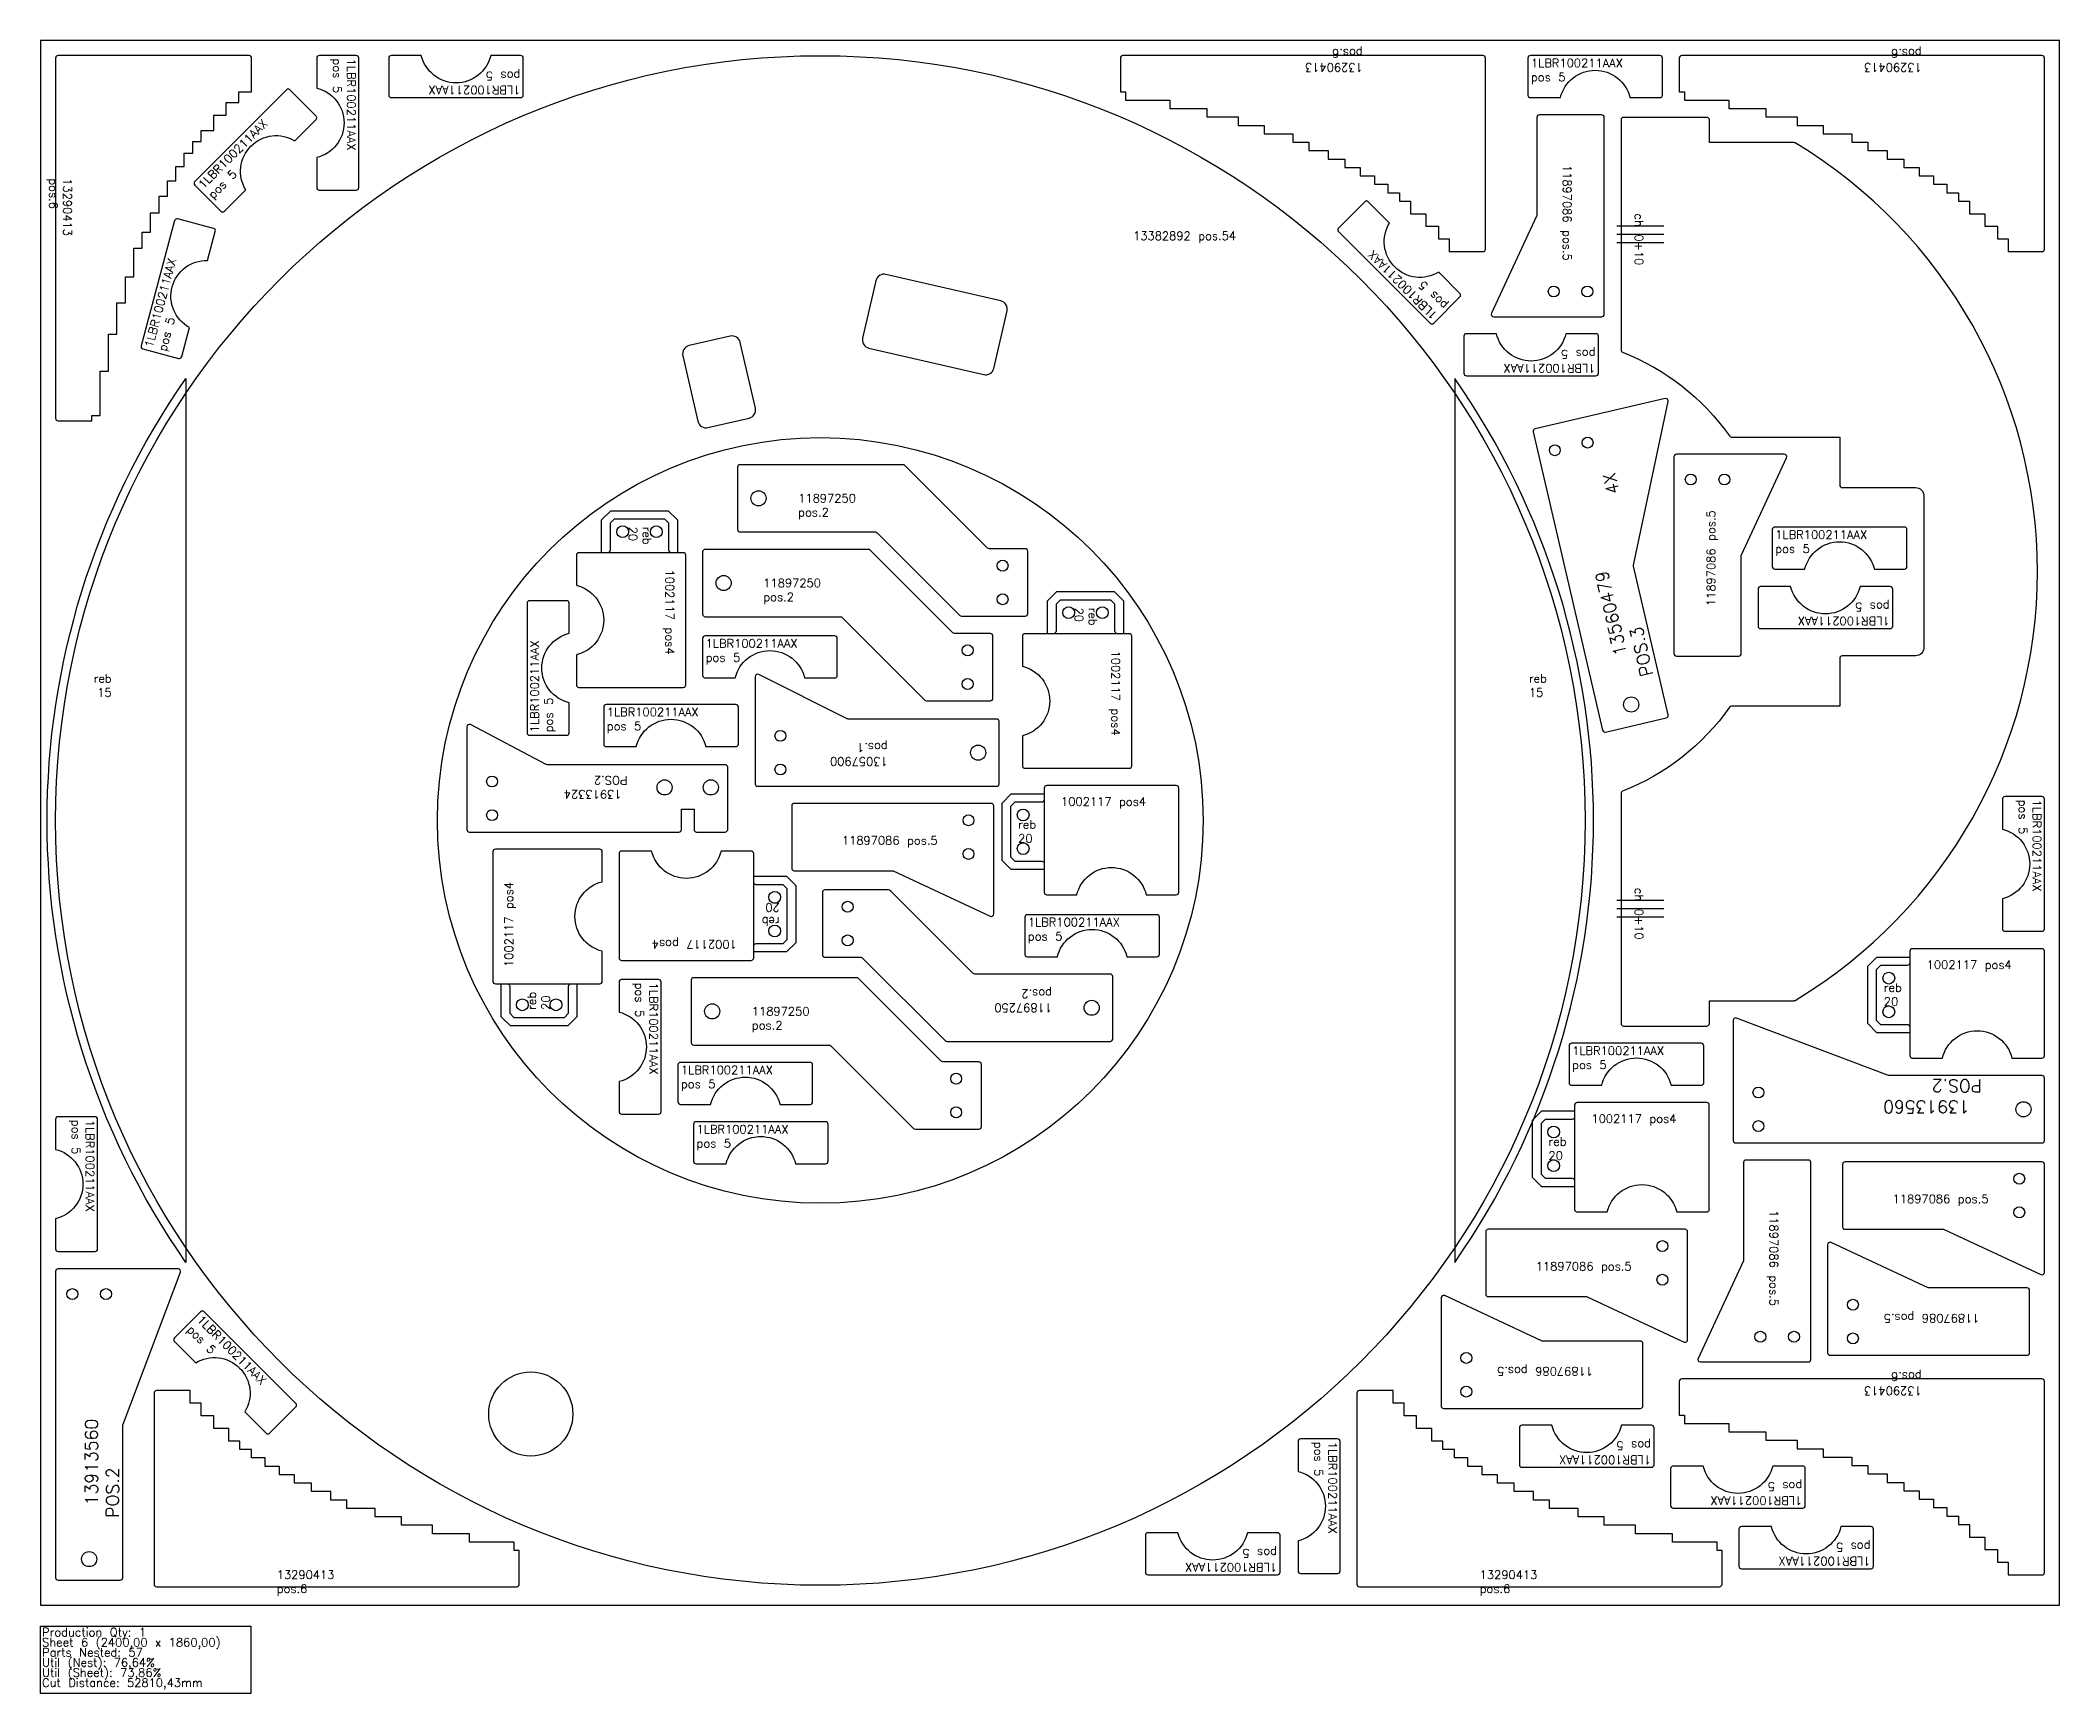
# Model space of a CAD drawing. Header units: millimetres. Extents: x 12600 to 15000, y -105 to 1860.
import ezdxf

# ---------------------------------------------------------------- set-up
doc = ezdxf.new("R2010")
doc.units = ezdxf.units.MM
for name, color, linetype in [('1002117', 7, 'Continuous'), ('11897086v01', 7, 'Continuous'), ('11897250 v01', 7, 'Continuous'), ('13057900', 7, 'Continuous'), ('13290413', 7, 'Continuous'), ('13382892', 7, 'Continuous'), ('13560479v0', 7, 'Continuous'), ('13913324', 7, 'Continuous'), ('13913560', 7, 'Continuous'), ('13967109', 7, 'Continuous'), ('1LBR100211AAX', 7, 'Continuous'), ('Chanfro', 7, 'Continuous'), ('Rebaixo', 7, 'Continuous'), ('sheet', 24, 'Continuous'), ('Stats', 7, 'Continuous'), ('Texto', 7, 'Continuous')]:
    doc.layers.add(name, color=color, linetype=linetype)
doc.styles.get("Standard").update_dxf_attribs({"font": 'txt.shx'})

msp = doc.modelspace()

# ---------------------------------------------------------------- linework, layer by layer
at = {"layer": '1002117', "color": 3}
for points in [[(13237.1, 1094, 0.414214), (13240.1, 1091), (13364.1, 1091, 0.414213), (13367.1, 1094), (13367.1, 1248, 0.414213), (13364.1, 1251), (13350.1, 1251, -0.414213), (13347.1, 1254), (13347.1, 1286), (13342.1, 1291), (13282.1, 1291), (13277.1, 1286), (13277.1, 1254, -0.414213), (13274.1, 1251), (13240.1, 1251, 0.414213), (13237.1, 1248), (13237.1, 1212.3, -0.786796), (13237.1, 1129.7)], [(13767.2, 997.8, 0.414213), (13770.2, 994.8), (13894.2, 994.8, 0.414213), (13897.2, 997.8), (13897.2, 1151.8, 0.414213), (13894.2, 1154.8), (13880.2, 1154.8, -0.414214), (13877.2, 1157.8), (13877.2, 1189.8), (13872.2, 1194.8), (13812.2, 1194.8), (13807.2, 1189.8), (13807.2, 1157.8, -0.414214), (13804.2, 1154.8), (13770.2, 1154.8, 0.414214), (13767.2, 1151.8), (13767.2, 1116.1, -0.786796), (13767.2, 1033.5)], [(13950.1, 844.4, 0.414214), (13953.1, 847.4), (13953.1, 971.4, 0.414213), (13950.1, 974.4), (13796.1, 974.4, 0.414213), (13793.1, 971.4), (13793.1, 957.4, -0.414213), (13790.1, 954.4), (13758.1, 954.4), (13753.1, 949.4), (13753.1, 889.4), (13758.1, 884.4), (13790.1, 884.4, -0.414214), (13793.1, 881.4), (13793.1, 847.4, 0.414214), (13796.1, 844.4), (13831.8, 844.4, -0.786796), (13914.4, 844.4)], [(13267.8, 895.7, 0.414214), (13264.8, 898.7), (13140.8, 898.7, 0.414214), (13137.8, 895.7), (13137.8, 741.7, 0.414214), (13140.8, 738.7), (13154.8, 738.7, -0.414214), (13157.8, 735.7), (13157.8, 703.7), (13162.8, 698.7), (13222.8, 698.7), (13227.8, 703.7), (13227.8, 735.7, -0.414214), (13230.8, 738.7), (13264.8, 738.7, 0.414213), (13267.8, 741.7), (13267.8, 777.4, -0.786796), (13267.8, 860)], [(13290.8, 896.5, 0.414214), (13287.8, 893.5), (13287.8, 769.5, 0.414213), (13290.8, 766.5), (13444.8, 766.5, 0.414213), (13447.8, 769.5), (13447.8, 783.5, -0.414213), (13450.8, 786.5), (13482.8, 786.5), (13487.8, 791.5), (13487.8, 851.5), (13482.8, 856.5), (13450.8, 856.5, -0.414213), (13447.8, 859.5), (13447.8, 893.5, 0.414214), (13444.8, 896.5), (13409.1, 896.5, -0.786796), (13326.5, 896.5)], [(14979, 650.4, 0.414213), (14982, 653.4), (14982, 777.4, 0.414214), (14979, 780.4), (14825, 780.4, 0.414214), (14822, 777.4), (14822, 763.4, -0.414213), (14819, 760.4), (14787, 760.4), (14782, 755.4), (14782, 695.4), (14787, 690.4), (14819, 690.4, -0.414214), (14822, 687.4), (14822, 653.4, 0.414213), (14825, 650.4), (14860.7, 650.4, -0.786796), (14943.3, 650.4)], [(14580.6, 467.5, 0.414214), (14583.6, 470.5), (14583.6, 594.5, 0.414213), (14580.6, 597.5), (14426.6, 597.5, 0.414213), (14423.6, 594.5), (14423.6, 580.5, -0.414214), (14420.6, 577.5), (14388.6, 577.5), (14383.6, 572.5), (14383.6, 512.5), (14388.6, 507.5), (14420.6, 507.5, -0.414214), (14423.6, 504.5), (14423.6, 470.5, 0.414214), (14426.6, 467.5), (14462.3, 467.5, -0.786796), (14544.9, 467.5)]]:
    msp.add_lwpolyline(points, format="xyb", close=True, dxfattribs=at)
for centre in [(13292.1, 1276), (13332.1, 1276), (13822.2, 1179.8), (13862.2, 1179.8), (13768.1, 939.4), (13768.1, 899.4), (13472.8, 841.5), (13472.8, 801.5), (14797, 745.4), (13172.8, 713.7), (13212.8, 713.7), (14797, 705.4), (14398.6, 562.5), (14398.6, 522.5)]:
    msp.add_circle(centre, 7, dxfattribs=at)
at = {"layer": '11897086v01', "color": 2}
for points in [[(14381.7, 1771.5, 0.414214), (14378.7, 1768.5), (14378.7, 1652.1, -0.109518), (14378.4, 1650.9), (14324.7, 1535.7, 0.548619), (14327.4, 1531.5), (14455.7, 1531.5, 0.414214), (14458.7, 1534.5), (14458.7, 1768.5, 0.414214), (14455.7, 1771.5)], [(14618.6, 1128.1, 0.414213), (14621.6, 1131.1), (14621.6, 1247.5, -0.109518), (14621.9, 1248.7), (14675.5, 1363.9, 0.548619), (14672.8, 1368.1), (14544.6, 1368.1, 0.414214), (14541.6, 1365.1), (14541.6, 1131.1, 0.414214), (14544.6, 1128.1)], [(13493.1, 876.1, 0.414214), (13496.1, 873.1), (13612.5, 873.1, -0.109518), (13613.7, 872.8), (13728.9, 819.1, 0.548619), (13733.1, 821.8), (13733.1, 950.1, 0.414214), (13730.1, 953.1), (13496.1, 953.1, 0.414214), (13493.1, 950.1)], [(14627.3, 529.2, 0.414213), (14624.3, 526.2), (14624.3, 409.8, -0.109518), (14624, 408.6), (14570.3, 293.4, 0.548619), (14573, 289.2), (14701.3, 289.2, 0.414214), (14704.3, 292.2), (14704.3, 526.2, 0.414214), (14701.3, 529.2)], [(14742, 450, 0.414214), (14745, 447), (14861.3, 447, -0.109518), (14862.6, 446.7), (14977.7, 393, 0.548619), (14982, 395.7), (14982, 524, 0.414214), (14979, 527), (14745, 527, 0.414214), (14742, 524)], [(14317.9, 369.9, 0.414214), (14320.9, 366.9), (14437.3, 366.9, -0.109518), (14438.5, 366.6), (14553.7, 312.9, 0.548619), (14557.9, 315.6), (14557.9, 443.9, 0.414214), (14554.9, 446.9), (14320.9, 446.9, 0.414214), (14317.9, 443.9)], [(14964.3, 374.2, 0.414214), (14961.3, 377.2), (14845, 377.2, -0.109517), (14843.7, 377.5), (14728.6, 431.2, 0.548618), (14724.3, 428.4), (14724.3, 300.2, 0.414214), (14727.3, 297.2), (14961.3, 297.2, 0.414214), (14964.3, 300.2)], [(14504.8, 311, 0.414214), (14501.8, 314), (14385.5, 314, -0.109518), (14384.2, 314.3), (14269.1, 368, 0.548619), (14264.8, 365.3), (14264.8, 237, 0.414214), (14267.8, 234), (14501.8, 234, 0.414214), (14504.8, 237)]]:
    msp.add_lwpolyline(points, format="xyb", close=True, dxfattribs=at)
for centre in [(14398.7, 1561.5), (14438.7, 1561.5), (14561.6, 1338.1), (14601.6, 1338.1), (13703.1, 933.1), (13703.1, 893.1), (14952, 507), (14952, 467), (14527.9, 426.9), (14527.9, 386.9), (14754.3, 357.2), (14644.3, 319.2), (14684.3, 319.2), (14754.3, 317.2), (14294.8, 294), (14294.8, 254)]:
    msp.add_circle(centre, 6.5, dxfattribs=at)
at = {"layer": '11897250 v01', "color": 2}
for points in [[(13592.4, 1275.7, -0.198912), (13594.5, 1274.8), (13692.7, 1176.5, 0.198912), (13694.9, 1175.7), (13770.6, 1175.7, 0.414214), (13773.6, 1178.7), (13773.6, 1252.7, 0.414214), (13770.6, 1255.7), (13728, 1255.7, -0.198913), (13725.9, 1256.5), (13627.6, 1354.8, 0.198912), (13625.5, 1355.7), (13431.6, 1355.7, 0.414213), (13428.6, 1352.7), (13428.6, 1278.7, 0.414214), (13431.6, 1275.7)], [(13550.9, 1175, -0.198912), (13553, 1174.1), (13651.2, 1075.9, 0.198912), (13653.4, 1075), (13729.1, 1075, 0.414214), (13732.1, 1078), (13732.1, 1152, 0.414214), (13729.1, 1155), (13686.5, 1155, -0.198912), (13684.4, 1155.9), (13586.1, 1254.1, 0.198913), (13584, 1255), (13390.1, 1255, 0.414213), (13387.1, 1252), (13387.1, 1178, 0.414213), (13390.1, 1175)], [(13710.7, 750.2, -0.198912), (13708.6, 751.1), (13610.4, 849.3, 0.198912), (13608.2, 850.2), (13532.5, 850.2, 0.414213), (13529.5, 847.2), (13529.5, 773.2, 0.414214), (13532.5, 770.2), (13575.1, 770.2, -0.198912), (13577.2, 769.3), (13675.5, 671.1, 0.198913), (13677.6, 670.2), (13871.5, 670.2, 0.414214), (13874.5, 673.2), (13874.5, 747.2, 0.414214), (13871.5, 750.2)], [(13537.3, 665.9, -0.198912), (13539.4, 665), (13637.6, 566.8, 0.198913), (13639.8, 565.9), (13715.5, 565.9, 0.414214), (13718.5, 568.9), (13718.5, 642.9, 0.414214), (13715.5, 645.9), (13672.9, 645.9, -0.198912), (13670.8, 646.8), (13572.5, 745, 0.198912), (13570.4, 745.9), (13376.5, 745.9, 0.414214), (13373.5, 742.9), (13373.5, 668.9, 0.414214), (13376.5, 665.9)]]:
    msp.add_lwpolyline(points, format="xyb", close=True, dxfattribs=at)
for centre, radius in [((13453.6, 1315.7), 9), ((13412.1, 1215), 9), ((13743.6, 1235.7), 6.5), ((13743.6, 1195.7), 6.5), ((13702.1, 1135), 6.5), ((13702.1, 1095), 6.5), ((13559.5, 830.2), 6.5), ((13559.5, 790.2), 6.5), ((13398.5, 705.9), 9), ((13849.5, 710.2), 9), ((13688.5, 625.9), 6.5), ((13688.5, 585.9), 6.5)]:
    msp.add_circle(centre, radius, dxfattribs=at)
at = {"layer": '13057900', "color": 2}
msp.add_lwpolyline([(13739.6, 1050.4, 0.414214), (13736.6, 1053.4), (13560.3, 1053.4, -0.116434), (13559, 1053.8), (13454, 1106.3, 0.557537), (13449.6, 1103.6), (13449.6, 976.4, 0.414213), (13452.6, 973.4), (13736.6, 973.4, 0.414213), (13739.6, 976.4)], format="xyb", close=True, dxfattribs=at)
for centre, radius in [((13479.6, 1033.4), 6.5), ((13714.6, 1013.4), 9), ((13479.6, 993.4), 6.5)]:
    msp.add_circle(centre, radius, dxfattribs=at)
at = {"layer": '13290413', "color": 2}
for points in [[(12618, 1411, 0.414214), (12621, 1408), (12661, 1408), (12661, 1414), (12671, 1414), (12671, 1467), (12681, 1467), (12681, 1511), (12691, 1511), (12691, 1548), (12701, 1548), (12701, 1579), (12711, 1579), (12711, 1613), (12721, 1613), (12721, 1632), (12731, 1632), (12731, 1655), (12741, 1655), (12741, 1675), (12751, 1675), (12751, 1693), (12761, 1693), (12761, 1710), (12771, 1710), (12771, 1726), (12781, 1726), (12781, 1740), (12791, 1740), (12791, 1753), (12806, 1753), (12806, 1771), (12821, 1771), (12821, 1786), (12836, 1786), (12836, 1799), (12851, 1799), (12851, 1839, 0.414213), (12848, 1842), (12621, 1842, 0.414213), (12618, 1839)], [(13886.6, 1842, 0.414213), (13883.6, 1839), (13883.6, 1799), (13889.6, 1799), (13889.6, 1789), (13942.6, 1789), (13942.6, 1779), (13986.6, 1779), (13986.6, 1769), (14023.6, 1769), (14023.6, 1759), (14054.6, 1759), (14054.6, 1749), (14088.6, 1749), (14088.6, 1739), (14107.6, 1739), (14107.6, 1729), (14130.6, 1729), (14130.6, 1719), (14150.6, 1719), (14150.6, 1709), (14168.6, 1709), (14168.6, 1699), (14185.6, 1699), (14185.6, 1689), (14201.6, 1689), (14201.6, 1679), (14215.6, 1679), (14215.6, 1669), (14228.6, 1669), (14228.6, 1654), (14246.6, 1654), (14246.6, 1639), (14261.6, 1639), (14261.6, 1624), (14274.6, 1624), (14274.6, 1609), (14314.6, 1609, 0.414213), (14317.6, 1612), (14317.6, 1839, 0.414214), (14314.6, 1842)], [(14551, 1842, 0.414213), (14548, 1839), (14548, 1799), (14554, 1799), (14554, 1789), (14607, 1789), (14607, 1779), (14651, 1779), (14651, 1769), (14688, 1769), (14688, 1759), (14719, 1759), (14719, 1749), (14753, 1749), (14753, 1739), (14772, 1739), (14772, 1729), (14795, 1729), (14795, 1719), (14815, 1719), (14815, 1709), (14833, 1709), (14833, 1699), (14850, 1699), (14850, 1689), (14866, 1689), (14866, 1679), (14880, 1679), (14880, 1669), (14893, 1669), (14893, 1654), (14911, 1654), (14911, 1639), (14926, 1639), (14926, 1624), (14939, 1624), (14939, 1609), (14979, 1609, 0.414214), (14982, 1612), (14982, 1839, 0.414213), (14979, 1842)], [(14551, 269.1, 0.414214), (14548, 266.1), (14548, 226.1), (14554, 226.1), (14554, 216.1), (14607, 216.1), (14607, 206.1), (14651, 206.1), (14651, 196.1), (14688, 196.1), (14688, 186.1), (14719, 186.1), (14719, 176.1), (14753, 176.1), (14753, 166.1), (14772, 166.1), (14772, 156.1), (14795, 156.1), (14795, 146.1), (14815, 146.1), (14815, 136.1), (14833, 136.1), (14833, 126.1), (14850, 126.1), (14850, 116.1), (14866, 116.1), (14866, 106.1), (14880, 106.1), (14880, 96.1), (14893, 96.1), (14893, 81.1), (14911, 81.1), (14911, 66.1), (14926, 66.1), (14926, 51.1), (14939, 51.1), (14939, 36.1), (14979, 36.1, 0.414213), (14982, 39.1), (14982, 266.1, 0.414213), (14979, 269.1)], [(13166.1, 22.1, 0.414214), (13169.1, 25.1), (13169.1, 65.1), (13163.1, 65.1), (13163.1, 75.1), (13110.1, 75.1), (13110.1, 85.1), (13066.1, 85.1), (13066.1, 95.1), (13029.1, 95.1), (13029.1, 105.1), (12998.1, 105.1), (12998.1, 115.1), (12964.1, 115.1), (12964.1, 125.1), (12945.1, 125.1), (12945.1, 135.1), (12922.1, 135.1), (12922.1, 145.1), (12902.1, 145.1), (12902.1, 155.1), (12884.1, 155.1), (12884.1, 165.1), (12867.1, 165.1), (12867.1, 175.1), (12851.1, 175.1), (12851.1, 185.1), (12837.1, 185.1), (12837.1, 195.1), (12824.1, 195.1), (12824.1, 210.1), (12806.1, 210.1), (12806.1, 225.1), (12791.1, 225.1), (12791.1, 240.1), (12778.1, 240.1), (12778.1, 255.1), (12738.1, 255.1, 0.414213), (12735.1, 252.1), (12735.1, 25.1, 0.414213), (12738.1, 22.1)], [(14595.8, 22.1, 0.414213), (14598.8, 25.1), (14598.8, 65.1), (14592.8, 65.1), (14592.8, 75.1), (14539.8, 75.1), (14539.8, 85.1), (14495.8, 85.1), (14495.8, 95.1), (14458.8, 95.1), (14458.8, 105.1), (14427.8, 105.1), (14427.8, 115.1), (14393.8, 115.1), (14393.8, 125.1), (14374.8, 125.1), (14374.8, 135.1), (14351.8, 135.1), (14351.8, 145.1), (14331.8, 145.1), (14331.8, 155.1), (14313.8, 155.1), (14313.8, 165.1), (14296.8, 165.1), (14296.8, 175.1), (14280.8, 175.1), (14280.8, 185.1), (14266.8, 185.1), (14266.8, 195.1), (14253.8, 195.1), (14253.8, 210.1), (14235.8, 210.1), (14235.8, 225.1), (14220.8, 225.1), (14220.8, 240.1), (14207.8, 240.1), (14207.8, 255.1), (14167.8, 255.1, 0.414214), (14164.8, 252.1), (14164.8, 25.1, 0.414214), (14167.8, 22.1)]]:
    msp.add_lwpolyline(points, format="xyb", close=True, dxfattribs=at)
at = {"layer": '13382892', "color": 5}
for points in [[(13605, 1581.9, 0.414214), (13593, 1574.4), (13577.3, 1506.2, 0.414214), (13584.8, 1494.2), (13721.2, 1462.7, 0.414214), (13733.2, 1470.2), (13748.9, 1538.4, 0.414214), (13741.4, 1550.4)], [(13442.3, 1411, 0.414214), (13449.8, 1423), (13431.8, 1501, 0.414214), (13419.8, 1508.4), (13371, 1497.2, 0.414214), (13363.6, 1485.2), (13381.5, 1407.3, 0.414214), (13393.5, 1399.8)]]:
    msp.add_lwpolyline(points, format="xyb", close=True, dxfattribs=at)
for centre, radius in [((13527, 932.8), 909), ((13527, 932.8), 455), ((13182.9, 227.3), 50)]:
    msp.add_circle(centre, radius, dxfattribs=at)
at = {"layer": '13560479v0', "color": 2}
msp.add_lwpolyline([(14532.5, 1054.6, 0.414214), (14534.7, 1058.2), (14493.7, 1234.9, -0.109517), (14493.7, 1236.2), (14534.7, 1430.6, 0.548619), (14531.1, 1434.2), (14376.7, 1398.3, 0.414213), (14374.4, 1394.7), (14456.8, 1040.1, 0.414214), (14460.4, 1037.9)], format="xyb", close=True, dxfattribs=at)
for centre, radius in [((14400, 1372.9), 6.5), ((14439, 1382), 6.5), ((14490.8, 1070.6), 9)]:
    msp.add_circle(centre, radius, dxfattribs=at)
at = {"layer": '13913324', "color": 2}
msp.add_lwpolyline([(13413.9, 919.1, 0.414213), (13416.9, 922.1), (13416.9, 996.1, 0.414214), (13413.9, 999.1), (13202.7, 999.1, -0.121716), (13201.3, 999.4), (13111.3, 1046.7, 0.564383), (13106.9, 1044.1), (13106.9, 922.1, 0.414213), (13109.9, 919.1), (13358.9, 919.1, 0.414213), (13361.9, 922.1), (13361.9, 946.1), (13376.9, 946.1), (13376.9, 922.1, 0.414213), (13379.9, 919.1)], format="xyb", close=True, dxfattribs=at)
for centre, radius in [((13136.9, 979.1), 6.5), ((13341.9, 972.1), 9), ((13396.9, 972.1), 9), ((13136.9, 939.1), 6.5)]:
    msp.add_circle(centre, radius, dxfattribs=at)
at = {"layer": '13913560', "color": 2}
for points in [[(14982, 626.5, 0.414214), (14979, 629.5), (14797.5, 629.5, -0.09068), (14796.5, 629.6), (14616.1, 697.9, 0.524597), (14612, 695.1), (14612, 552.5, 0.414213), (14615, 549.5), (14979, 549.5, 0.414214), (14982, 552.5)], [(12695, 29.9, 0.414214), (12698, 32.9), (12698, 214.3, -0.09068), (12698.2, 215.4), (12766.5, 395.8, 0.524597), (12763.7, 399.9), (12621, 399.9, 0.414213), (12618, 396.9), (12618, 32.9, 0.414213), (12621, 29.9)]]:
    msp.add_lwpolyline(points, format="xyb", close=True, dxfattribs=at)
for centre, radius in [((14642, 609.5), 6.5), ((14957, 589.5), 9), ((14642, 569.5), 6.5), ((12638, 369.9), 6.5), ((12678, 369.9), 6.5), ((12658, 54.9), 9)]:
    msp.add_circle(centre, radius, dxfattribs=at)
at = {"layer": '13967109', "color": 2}
msp.add_lwpolyline([(14685.8, 1738.1, 0.136463), (14684.3, 1738.5), (14583.7, 1738.5), (14583.7, 1765.5, 0.414214), (14580.7, 1768.5), (14481.7, 1768.5, 0.414214), (14478.7, 1765.5), (14478.7, 1492.1, 0.308866), (14480.6, 1489.3, -0.147172), (14607.6, 1389.8, 0.243923), (14610, 1388.5), (14738.7, 1388.5), (14738.7, 1331.5, 0.414214), (14741.7, 1328.5), (14828.7, 1328.5, -0.414214), (14838.7, 1318.5), (14838.7, 1138.5, -0.414214), (14828.7, 1128.5), (14741.7, 1128.5, 0.414213), (14738.7, 1125.5), (14738.7, 1068.5), (14610, 1068.5, 0.243923), (14607.6, 1067.3, -0.147172), (14480.6, 967.7, 0.308866), (14478.7, 964.9), (14478.7, 691.5, 0.414213), (14481.7, 688.5), (14580.7, 688.5, 0.414214), (14583.7, 691.5), (14583.7, 718.5), (14684.3, 718.5, 0.136464), (14685.8, 719, 0.564815)], format="xyb", close=True, dxfattribs=at)
at = {"layer": '1LBR100211AAX', "color": 2}
for points in [[(12975.4, 1842), (12931.4, 1842, 0.414213), (12928.4, 1839), (12928.4, 1803.3, -0.786796), (12928.4, 1720.7), (12928.4, 1685, 0.414213), (12931.4, 1682), (12975.4, 1682, 0.414214), (12978.4, 1685), (12978.4, 1839, 0.414213)], [(13174, 1795), (13174, 1839, 0.414213), (13171, 1842), (13135.3, 1842, -0.786796), (13052.7, 1842), (13017, 1842, 0.414213), (13014, 1839), (13014, 1795, 0.414214), (13017, 1792), (13171, 1792, 0.414214)], [(14368, 1839), (14368, 1795, 0.414213), (14371, 1792), (14406.7, 1792, -0.786796), (14489.3, 1792), (14525, 1792, 0.414213), (14528, 1795), (14528, 1839, 0.414213), (14525, 1842), (14371, 1842, 0.414214)], [(12783.5, 1688.1), (12814.6, 1656.9, 0.414214), (12818.8, 1656.9), (12844.1, 1682.2, -0.786796), (12902.5, 1740.6), (12927.7, 1765.8, 0.414214), (12927.7, 1770.1), (12896.6, 1801.2, 0.414213), (12892.4, 1801.2), (12783.5, 1692.3, 0.414213)], [(14256.1, 1523.9), (14287.2, 1555, 0.414214), (14287.2, 1559.2), (14262, 1584.5, -0.786796), (14203.5, 1642.9), (14178.3, 1668.1, 0.414214), (14174.1, 1668.1), (14142.9, 1637, 0.414213), (14142.9, 1632.8), (14251.8, 1523.9, 0.414214)], [(12721.8, 1493.4), (12764.3, 1482, 0.414214), (12768, 1484.1), (12777.3, 1518.6, -0.786796), (12798.6, 1598.4), (12807.9, 1632.9, 0.414214), (12805.8, 1636.5), (12763.3, 1647.9, 0.414213), (12759.6, 1645.8), (12719.7, 1497.1, 0.414214)], [(14451.9, 1464.4), (14451.9, 1508.4, 0.414214), (14448.9, 1511.4), (14413.2, 1511.4, -0.786796), (14330.6, 1511.4), (14294.9, 1511.4, 0.414214), (14291.9, 1508.4), (14291.9, 1464.4, 0.414213), (14294.9, 1461.4), (14448.9, 1461.4, 0.414214)], [(14658.5, 1278.5), (14658.5, 1234.5, 0.414214), (14661.5, 1231.5), (14697.1, 1231.5, -0.786796), (14779.8, 1231.5), (14815.5, 1231.5, 0.414214), (14818.5, 1234.5), (14818.5, 1278.5, 0.414213), (14815.5, 1281.5), (14661.5, 1281.5, 0.414213)], [(14801.6, 1163.9), (14801.6, 1207.9, 0.414214), (14798.6, 1210.9), (14762.9, 1210.9, -0.786796), (14680.3, 1210.9), (14644.6, 1210.9, 0.414214), (14641.6, 1207.9), (14641.6, 1163.9, 0.414213), (14644.6, 1160.9), (14798.6, 1160.9, 0.414213)], [(13181.5, 1034), (13225.5, 1034, 0.414213), (13228.5, 1037), (13228.5, 1072.7, -0.786796), (13228.5, 1155.3), (13228.5, 1191, 0.414213), (13225.5, 1194), (13181.5, 1194, 0.414213), (13178.5, 1191), (13178.5, 1037, 0.414214)], [(13387.1, 1149.2), (13387.1, 1105.2, 0.414213), (13390.1, 1102.2), (13425.8, 1102.2, -0.786796), (13508.4, 1102.2), (13544.1, 1102.2, 0.414213), (13547.1, 1105.2), (13547.1, 1149.2, 0.414214), (13544.1, 1152.2), (13390.1, 1152.2, 0.414214)], [(13269.6, 1067.6), (13269.6, 1023.6, 0.414213), (13272.6, 1020.6), (13308.3, 1020.6, -0.786796), (13390.9, 1020.6), (13426.6, 1020.6, 0.414213), (13429.6, 1023.6), (13429.6, 1067.6, 0.414214), (13426.6, 1070.6), (13272.6, 1070.6, 0.414213)], [(14979, 961.1), (14935, 961.1, 0.414214), (14932, 958.1), (14932, 922.4, -0.786796), (14932, 839.8), (14932, 804.1, 0.414213), (14935, 801.1), (14979, 801.1, 0.414213), (14982, 804.1), (14982, 958.1, 0.414213)], [(13770.1, 817.8), (13770.1, 773.8, 0.414214), (13773.1, 770.8), (13808.8, 770.8, -0.786796), (13891.4, 770.8), (13927.1, 770.8, 0.414214), (13930.1, 773.8), (13930.1, 817.8, 0.414213), (13927.1, 820.8), (13773.1, 820.8, 0.414213)], [(13334.8, 743.7), (13290.8, 743.7, 0.414214), (13287.8, 740.7), (13287.8, 705, -0.786796), (13287.8, 622.4), (13287.8, 586.7, 0.414214), (13290.8, 583.7), (13334.8, 583.7, 0.414214), (13337.8, 586.7), (13337.8, 740.7, 0.414214)], [(14417, 665), (14417, 621, 0.414213), (14420, 618), (14455.7, 618, -0.786796), (14538.3, 618), (14574, 618, 0.414213), (14577, 621), (14577, 665, 0.414214), (14574, 668), (14420, 668, 0.414214)], [(13357.8, 642.2), (13357.8, 598.2, 0.414214), (13360.8, 595.2), (13396.5, 595.2, -0.786796), (13479.1, 595.2), (13514.8, 595.2, 0.414214), (13517.8, 598.2), (13517.8, 642.2, 0.414213), (13514.8, 645.2), (13360.8, 645.2, 0.414213)], [(12665, 580.6), (12621, 580.6, 0.414214), (12618, 577.6), (12618, 541.9, -0.786796), (12618, 459.3), (12618, 423.6, 0.414213), (12621, 420.6), (12665, 420.6, 0.414214), (12668, 423.6), (12668, 577.6, 0.414213)], [(13376.3, 571.7), (13376.3, 527.7, 0.414214), (13379.3, 524.7), (13415, 524.7, -0.786796), (13497.6, 524.7), (13533.3, 524.7, 0.414213), (13536.3, 527.7), (13536.3, 571.7, 0.414214), (13533.3, 574.7), (13379.3, 574.7, 0.414214)], [(12790.5, 348.8), (12759.4, 317.7, 0.414214), (12759.4, 313.5), (12784.6, 288.2, -0.786796), (12843, 229.8), (12868.3, 204.6, 0.414214), (12872.5, 204.6), (12903.6, 235.7, 0.414213), (12903.6, 239.9), (12794.7, 348.8, 0.414213)], [(14141.8, 197.8), (14097.8, 197.8, 0.414213), (14094.8, 194.8), (14094.8, 159.1, -0.786796), (14094.8, 76.5), (14094.8, 40.8, 0.414213), (14097.8, 37.8), (14141.8, 37.8, 0.414214), (14144.8, 40.8), (14144.8, 194.8, 0.414214)], [(14517.9, 167), (14517.9, 211, 0.414214), (14514.9, 214), (14479.2, 214, -0.786796), (14396.6, 214), (14360.9, 214, 0.414214), (14357.9, 211), (14357.9, 167, 0.414214), (14360.9, 164), (14514.9, 164, 0.414214)], [(14697.7, 118.5), (14697.7, 162.5, 0.414214), (14694.7, 165.5), (14659, 165.5, -0.786796), (14576.4, 165.5), (14540.7, 165.5, 0.414213), (14537.7, 162.5), (14537.7, 118.5, 0.414214), (14540.7, 115.5), (14694.7, 115.5, 0.414213)], [(14073.4, 39.2), (14073.4, 83.2, 0.414214), (14070.4, 86.2), (14034.7, 86.2, -0.786796), (13952.1, 86.2), (13916.4, 86.2, 0.414214), (13913.4, 83.2), (13913.4, 39.2, 0.414213), (13916.4, 36.2), (14070.4, 36.2, 0.414213)], [(14778.8, 46.5), (14778.8, 90.5, 0.414213), (14775.8, 93.5), (14740.1, 93.5, -0.786796), (14657.5, 93.5), (14621.8, 93.5, 0.414214), (14618.8, 90.5), (14618.8, 46.5, 0.414213), (14621.8, 43.5), (14775.8, 43.5, 0.414214)]]:
    msp.add_lwpolyline(points, format="xyb", close=True, dxfattribs=at)
at = {"layer": 'Chanfro', "color": 2}
for p, q in [((14529.7, 1639.3), (14473.7, 1639.3)), ((14529.7, 1629.3), (14473.7, 1629.3)), ((14529.7, 1619.3), (14473.7, 1619.3)), ((14529.7, 837.8), (14473.7, 837.8)), ((14529.7, 827.8), (14473.7, 827.8)), ((14529.7, 817.8), (14473.7, 817.8))]:
    msp.add_line(p, q, dxfattribs=at)
at = {"layer": 'Rebaixo', "color": 5}
for points in [[(12773, 1458.2), (12773, 407.4, -0.314047)], [(14281, 1458.2), (14281, 407.4, 0.314047)]]:
    msp.add_lwpolyline(points, format="xyb", close=True, dxfattribs=at)
at = {"layer": 'Rebaixo', "color": 3}
for points in [[(13267.1, 1251), (13267.1, 1290.1), (13278, 1301), (13346.3, 1301), (13357.1, 1290.1), (13357.1, 1251)], [(13797.2, 1154.8), (13797.2, 1193.9), (13808.1, 1204.8), (13876.4, 1204.8), (13887.2, 1193.9), (13887.2, 1154.8)], [(13793.1, 874.4), (13754, 874.4), (13743.1, 885.2), (13743.1, 953.5), (13754, 964.4), (13793.1, 964.4)], [(13447.8, 866.5), (13486.9, 866.5), (13497.8, 855.6), (13497.8, 787.3), (13486.9, 776.5), (13447.8, 776.5)], [(14822, 680.4), (14782.9, 680.4), (14772, 691.3), (14772, 759.6), (14782.9, 770.4), (14822, 770.4)], [(13237.8, 738.7), (13237.8, 699.6), (13226.9, 688.7), (13158.6, 688.7), (13147.8, 699.6), (13147.8, 738.7)], [(14423.6, 497.5), (14384.4, 497.5), (14373.6, 508.3), (14373.6, 576.6), (14384.4, 587.5), (14423.6, 587.5)]]:
    msp.add_lwpolyline(points, close=True, dxfattribs=at)
at = {"layer": 'sheet', "color": 7}
msp.add_lwpolyline([(12600, 0), (15000, 0), (15000, 1860), (12600, 1860)], close=True, dxfattribs=at)
at = {"layer": 'Stats', "color": 151}
msp.add_lwpolyline([(12600, -25), (12850, -25), (12850, -105), (12600, -105), (12600, -25)], close=True, dxfattribs=at)

# ---------------------------------------------------------------- texts
at = {"layer": 'Chanfro', "color": 2}
for p in [(14495, 1654.3), (14495, 852.7)]:
    msp.add_text('ch 0+10', height=10, rotation=270, dxfattribs=at).set_placement(p)
at = {"layer": 'Rebaixo', "color": 3, "char_height": 10, "attachment_point": 1}
for insert, rotation in [((13325.9, 1282), 270), ((13856, 1185.8), 270), ((13478.8, 807.7), 180), ((13179, 707.7), 90)]:
    msp.add_mtext_dynamic_manual_height_columns('reb\\P20', width=33.653, gutter_width=12.5, heights=[0], dxfattribs=dict(at, insert=insert, rotation=rotation))
at = {"layer": 'Rebaixo', "color": 5, "char_height": 10}
for insert, attachment_point in [((12684.8, 1106.6), 3), ((14369.2, 1106.6), 1)]:
    msp.add_mtext_dynamic_manual_height_columns('reb\\P15', width=4.468, gutter_width=12.5, heights=[0], dxfattribs=dict(at, insert=insert, attachment_point=attachment_point))
at = {"layer": 'Rebaixo', "color": 3, "char_height": 10, "attachment_point": 1}
for insert in [(13762.1, 933.1), (14791, 739.2), (14392.5, 556.2)]:
    msp.add_mtext_dynamic_manual_height_columns('reb\\P20', width=33.653, gutter_width=12.5, heights=[0], dxfattribs=dict(at, insert=insert))
at = {"layer": 'Stats', "color": 60}
for s, p in [('Sheet 6 (2400,00 x 1860,00)', (12602, -49)), ('Production Qty: 1', (12602, -37)), ('Parts Nested: 57', (12602, -61)), ('Util (Nest): 76,64%', (12602, -73)), ('Cut Distance: 52810,43mm', (12602, -97)), ('Util (Sheet): 73,86%', (12602, -85))]:
    msp.add_text(s, height=10, dxfattribs=at).set_placement(p)
at = {"layer": 'Texto', "color": 2, "attachment_point": 1}
for s, insert, char_height, width, rotation in [('13290413 pos.6', (14171.7, 1822.8), 10, 105.178, 180), ('13290413 pos.6', (14836.1, 1822.8), 10, 105.178, 180), ('1LBR100211AAX pos 5', (12974.5, 1838.4), 10, 131.995, 270), ('1LBR100211AAX pos 5', (13170.5, 1795.9), 10, 131.995, 180), ('1LBR100211AAX pos 5', (12786.6, 1689.9), 10, 131.995, 45), ('11897086 pos.5', (14419.7, 1712), 10, 144.594, 270), ('13290413 pos.6', (12637.2, 1696.1), 10, 105.178, 270), ('1LBR100211AAX pos 5', (14254.2, 1527.1), 10, 131.995, 135), ('1LBR100211AAX pos 5', (12723.7, 1496.6), 10, 131.995, 75), ('1LBR100211AAX pos 5', (14448.3, 1465.3), 10, 131.995, 180), ('{\\W1.125578; }4X', (14462.6, 1319.1), 15, 38.338, 103.08), ('11897086 pos.5', (14580.6, 1187.6), 10, 144.594, 90), ('{\\W2.317325; }13560479 POS.3', (14478.1, 1097), 15, 184.534, 103.08), ('1LBR100211AAX pos 5', (14798, 1164.9), 10, 131.995, 180), ('1LBR100211AAX pos 5', (13182.4, 1037.6), 10, 131.995, 90), ('13057900 pos.1', (13607.1, 997.9), 10, 56.183, 180), ('{\\W0.795953; }13913324 POS.2', (13297.8, 958.8), 10, 111.11, 180), ('1LBR100211AAX pos 5', (14978.1, 957.6), 10, 131.995, 270), ('1LBR100211AAX pos 5', (13333.8, 740.1), 10, 131.995, 270), ('11897250 pos.2', (13802.4, 705.1), 10, 99.439, 180), ('{\\W1.106633; }13913560 POS.2', (14907.9, 584.8), 15, 170.283, 180), ('1LBR100211AAX pos 5', (12664.1, 577), 10, 131.995, 270), ('11897086 pos.5', (14665.3, 469.7), 10, 144.594, 270), ('1LBR100211AAX pos 5', (12792.4, 345.6), 10, 131.995, 315), ('11897086 pos.5', (14904.8, 336.2), 10, 144.594, 180), ('11897086 pos.5', (14445.3, 273), 10, 144.594, 180), ('13290413 pos.6', (14836.1, 249.9), 10, 105.178, 180), ('{\\W1.106633; }13913560 POS.2', (12653.3, 104), 15, 170.283, 90), ('1LBR100211AAX pos 5', (14140.9, 194.3), 10, 131.995, 270), ('1LBR100211AAX pos 5', (14514.3, 167.9), 10, 131.995, 180), ('1LBR100211AAX pos 5', (14694.1, 119.4), 10, 131.995, 180), ('1LBR100211AAX pos 5', (14775.2, 47.4), 10, 131.995, 180), ('1LBR100211AAX pos 5', (14069.8, 40.1), 10, 131.995, 180)]:
    msp.add_mtext(s, dxfattribs=dict(at, insert=insert, char_height=char_height, width=width, rotation=rotation))
at = {"layer": 'Texto', "color": 2, "char_height": 10, "attachment_point": 1}
for s, insert, width in [('1LBR100211AAX pos 5', (14371.6, 1838.1), 131.995), ('11897250 pos.2', (13500.7, 1320.8), 99.439), ('1LBR100211AAX pos 5', (14662, 1277.5), 131.995), ('11897250 pos.2', (13459.2, 1220.1), 99.439), ('1LBR100211AAX pos 5', (13390.7, 1148.2), 131.995), ('1LBR100211AAX pos 5', (13273.2, 1066.7), 131.995), ('11897086 pos.5', (13552.6, 914.1), 144.594), ('1LBR100211AAX pos 5', (13773.7, 816.9), 131.995), ('11897250 pos.2', (13445.6, 711), 99.439), ('1LBR100211AAX pos 5', (14420.6, 664.1), 131.995), ('1LBR100211AAX pos 5', (13361.3, 641.3), 131.995), ('1LBR100211AAX pos 5', (13379.9, 570.8), 131.995), ('11897086 pos.5', (14801.5, 488), 144.594), ('11897086 pos.5', (14377.4, 407.9), 144.594), ('13290413 pos.6', (12880.9, 41.3), 105.178), ('13290413 pos.6', (14310.7, 41.3), 105.178)]:
    msp.add_mtext(s, dxfattribs=dict(at, insert=insert, width=width))
at = {"layer": 'Texto', "color": 5, "insert": (13898.7, 1632.7), "char_height": 10, "width": 135.737, "attachment_point": 1}
msp.add_mtext('13382892 pos.54', dxfattribs=at)
at = {"layer": 'Texto', "color": 3, "char_height": 10, "width": 126.181, "attachment_point": 1}
for insert, rotation in [((13353.1, 1231.1), 270), ((13883.2, 1134.8), 270), ((13151.8, 758.6), 90), ((13427.8, 780.5), 180)]:
    msp.add_mtext('1002117 pos4', dxfattribs=dict(at, insert=insert, rotation=rotation))
for insert in [(13813.1, 960.3), (14842, 766.4), (14443.5, 583.4)]:
    msp.add_mtext('1002117 pos4', dxfattribs=dict(at, insert=insert))

doc.saveas('drawing.dxf')
